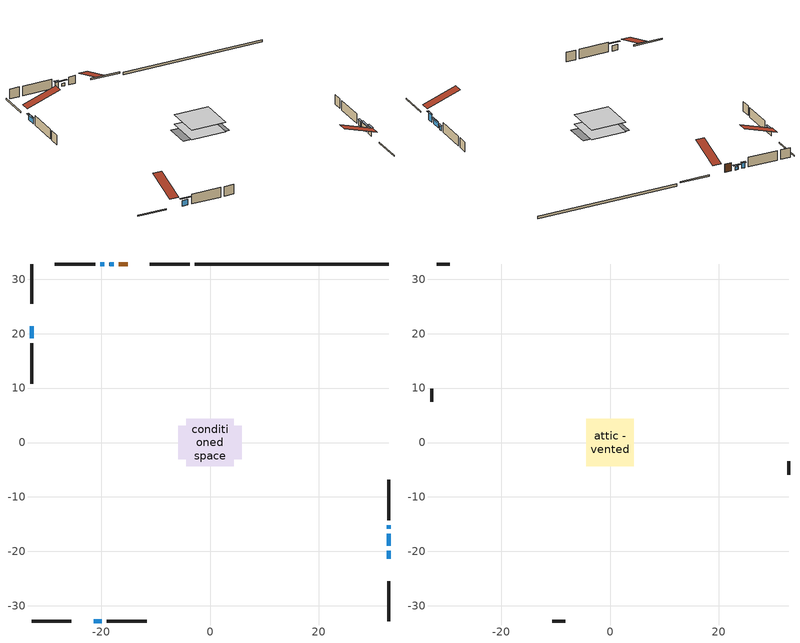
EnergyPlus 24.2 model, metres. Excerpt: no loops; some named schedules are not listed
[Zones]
conditioned space
 floor adiabatic (Floor2 construction): -4.22,-4.22 -4.22,4.22 4.22,4.22 4.22,-4.22 z0.61
 floor adiabatic (AdiabaticFloorConstruction): -4.38,-4.38 -4.38,4.38 4.38,4.38 4.38,-4.38 z0.61
 floor foundation (Slab1 construction): -5.87,-3.04 -5.87,3.04 5.87,3.04 5.87,-3.04 z0
 wall outside (RimJoist1 construction): -3.75,32.79 -11.05,32.79 / -32.79,-32.79 -25.49,-32.79 / -32.79,32.79 -32.79,25.49 / 32.79,-32.79 32.79,-25.49 z0.61:0.91
 wall outside (AdiabaticWallConstruction 1): -15.14,32.79 -16.8,32.79 z0.61:2.64
 wall outside (AdiabaticWallConstruction): -32.79,21.4 -32.79,19.19 / -21.4,-32.79 -19.93,-32.79 / -19.39,32.79 -20.13,32.79 z0.61:2.01; -17.72,32.79 -18.46,32.79 z0.61:1.35; 32.79,-21.4 32.79,-19.93 z0.61:2.62; 32.79,-19 32.79,-16.79 z0.61:2.03; 32.79,-15.86 32.79,-15.17 z0.61:1.81
 wall outside (Wall1 construction): -21.06,32.79 -28.48,32.79 / -19,-32.79 -11.57,-32.79 / -32.79,18.26 -32.79,10.84 / 32.79,-14.25 32.79,-6.82 z0.61:3.05
 wall foundation (FoundationWall1 construction): 32.79,32.79 -2.82,32.79 z0:0.61
 window (WindowConstruction): -32.79,21.4 -32.79,19.19 z0.61:2.01
 window (WindowConstruction 6): -17.72,32.79 -18.46,32.79 z0.61:1.35
 window (WindowConstruction 1): 32.79,-21.4 32.79,-19.93 z0.61:2.62
 window (WindowConstruction 2): 32.79,-19 32.79,-16.79 z0.61:2.03
 window (WindowConstruction 3): 32.79,-15.86 32.79,-15.18 z0.61:1.8
 window (WindowConstruction 4): -21.4,-32.79 -19.93,-32.79 z0.61:2.01
 window (WindowConstruction 5): -19.39,32.79 -20.13,32.79 z0.61:2.01
 door (Door): -15.14,32.79 -16.8,32.79 z0.61:2.64
 ceiling adiabatic (AdiabaticFloorConstruction): 4.38,-4.38 4.38,4.38 -4.38,4.38 -4.38,-4.38 z0.61
attic - vented
 floor to conditioned space (Floor1 construction Reversed): -4.35,-4.35 -4.35,4.35 4.35,4.35 4.35,-4.35 z3.05
 wall outside (Wall3 construction): -29.41,32.79 -31.86,32.79 / -10.65,-32.79 -8.19,-32.79 / -32.79,9.91 -32.79,7.45 / 32.79,-5.89 32.79,-3.44 z0.61:3.05
 roof outside (Roof1 construction): -14.21,32.79,3.05 -14.21,24.32,5.87 -11.97,24.32,5.87 -11.97,32.79,3.05; -22.33,-32.79,3.05 -22.33,-24.32,5.87 -24.56,-24.32,5.87 -24.56,-32.79,3.05; -32.79,22.33,3.05 -24.32,22.33,5.87 -24.32,24.56,5.87 -32.79,24.56,3.05; 32.79,-22.33,3.05 24.32,-22.33,5.87 24.32,-24.56,5.87 32.79,-24.56,3.05
shading: -32.79,19.01 -32.79,21.58 -33.21,21.58 -33.21,19.01 z2.19; -19.07,32.79 -17.11,32.79 -17.11,33.21 -19.07,33.21 z1.96; 32.79,-19.75 32.79,-21.58 33.21,-21.58 33.21,-19.75 z2.8; 32.79,-16.61 32.79,-19.18 33.21,-19.18 33.21,-16.61 z2.21; 32.79,-15 32.79,-16.04 33.21,-16.04 33.21,-15 z1.98; -19.32,-32.79 -22.01,-32.79 -22.01,-33.21 -19.32,-33.21 z2.62; -20.31,32.79 -19.21,32.79 -19.21,33.21 -20.31,33.21 z2.19
[Building]
Building 1: Terrain=Suburbs
[Site:Location]
Cold Lake AP_AB: Latitude {deg}=54.42; Longitude {deg}=-110.23; Time Zone {hr}=-7; Elevation {m}=541; Keep Site Location Information=Yes
[Site:GroundTemperature:Shallow]
-2.84258, -5.28083, -5.47609, -4.31902, 0.325987, 4.94935, 8.95756, 11.4967, 11.7124, 9.64724, 5.74124, 1.25971
[Site:WaterMainsTemperature]
Calculation Method=Schedule; Temperature Schedule=mains temperature schedule
[Material] Roughness=Rough; Thermal Absorptance=0.9
Name | Thickness {m} | Conductivity {W/m-K} | Density {kg/m3} | Specific Heat {J/kg-K} | Solar Absorptance | Visible Absorptance
asphalt or fiberglass shingles | 0.00635 | 0.162714 | 1121.4 | 1465.45 | 0.4 | 0.4
ceiling stud and cavity | 0.1397 | 0.0761394 | 65.682 | 1177.47 | 0.7 | 0.7
concrete 4.0 in. | 0.1016 | 1.803125 | 2242.8 | 837.4 | 0.7 | 0.7
concrete 8.0 in. | 0.2032 | 1.803125 | 2242.8 | 837.4 | 0.7 | 0.7
door material | 0.04445 | 0.053851 | 512.64 | 1214.23 | 0.7 | 0.7
exterior vertical ins | 0.00202101 | 0.029427 | 32.04 | 1214.23 | 0.7 | 0.7
floor covering | 0.0127 | 9.015625 | 54.468 | 1339.84 | 0.6 | 0.6
floor covering 1 | 0.0127 | 0.0433444 | 54.468 | 1339.84 | 0.6 | 0.6
floor rigid ins; wall rigid ins | 0.512978 | 0.029427 | 32.04 | 1214.23 | 0.7 | 0.7
floor stud and cavity | 0.0889 | 0.303776 | 50.32683 | 1063.81 | 0.7 | 0.7
floor stud and cavity 1 | 0.1397 | 1.75129 | 37.0049 | 1207.88 | 0.7 | 0.7
furniture material conditioned space 1 | 0.1524 | 0.115458 | 640.8 | 1214.23 | 0.6 | 0.6
gypsum board | 0.0127 | 0.160291 | 801 | 837.4 | 0.6 | 0.6
gypsum board 1 | 0.0127 | 0.160291 | 801 | 837.4 | 0.7 | 0.7
osb sheathing 0.5 in. | 0.0127 | 0.115458 | 512.64 | 1214.23 | 0.7 | 0.7
osb sheathing 0.75 in. | 0.01905 | 0.115458 | 512.64 | 1214.23 | 0.7 | 0.7
rim joist stud and cavity | 0.0508 | 0.194335 | 50.32683 | 1063.81 | 0.6 | 0.6
wall stud and cavity | 0.1397 | 0.133792 | 139.0536 | 1170.24 | 0.7 | 0.7
wall stud and cavity 1 | 0.0889 | 6.9971 | 50.32683 | 1063.81 | 0.6 | 0.6
wall stud and cavity 2 | 0.0889 | 0.380278 | 52.3479 | 1209.89 | 0.7 | 0.7
wall stud and cavity 3 | 0.0889 | 0.391764 | 83.0341 | 1211.67 | 0.7 | 0.7
wood siding | 0.0254 | 0.102417 | 544.68 | 1172.36 | 0.4 | 0.4
wood siding 1 | 0.00254 | 0.102417 | 544.68 | 1172.36 | 0.4 | 0.4
wood siding 2; wood siding 3; wood siding 4 | 0.0254 | 0.102417 | 544.68 | 1172.36 | 0.7 | 0.7
[WindowMaterial:SimpleGlazingSystem]
Name | U-Factor {W/m2-K} | Solar Heat Gain Coefficient
WindowMaterial | 2.77711 | 0.53
WindowMaterial 1 | 4.36241 | 0.67
WindowMaterial 2 | 2.78903 | 0.69
WindowMaterial 3 | 2.97584 | 0.54
WindowMaterial 4 | 2.75837 | 0.61
[Construction]
AdiabaticFloorConstruction: floor stud and cavity 1, floor rigid ins, osb sheathing 0.75 in., floor covering 1
AdiabaticWallConstruction: wood siding 3, wall rigid ins, wall stud and cavity 2, gypsum board
AdiabaticWallConstruction 1: wood siding 4, wall rigid ins, wall stud and cavity 2, gypsum board
Door: door material
Floor1 construction Reversed: gypsum board, ceiling stud and cavity
Floor2 construction: floor stud and cavity, floor covering
FoundationWall1 construction: concrete 8.0 in., gypsum board 1
furniture construction conditioned space 1: furniture material conditioned space 1
PartitionWallConstruction: gypsum board, wall stud and cavity 3, gypsum board
RimJoist1 construction: wood siding 2, rim joist stud and cavity
Roof1 construction: asphalt or fiberglass shingles
Slab1 construction: concrete 4.0 in.
Wall1 construction: wood siding, osb sheathing 0.5 in., wall stud and cavity, gypsum board
Wall3 construction: wood siding 1, wall stud and cavity 1
WindowConstruction; WindowConstruction 4; WindowConstruction 5: WindowMaterial
WindowConstruction 1: WindowMaterial 1
WindowConstruction 2: WindowMaterial 2
WindowConstruction 3: WindowMaterial 3
WindowConstruction 6: WindowMaterial 4
[Zone] Multiplier=1; Part of Total Floor Area=Yes
Name | Volume {m3}
attic - vented | 34.7474
conditioned space | 245.5
[Space]
Name | Zone | Volume {m3}
attic - vented 1 | attic - vented | 34.7474
conditioned space 1 | conditioned space | 245.5
[ZoneInfiltration:EffectiveLeakageArea]
infil attic - vented 1: Zone or Space=attic - vented 1; Schedule=Always On Discrete; Effective Air Leakage Area {cm2}=2796.92; Stack Coefficient=0.000366058; Wind Coefficient=1.29269e-05
[ZoneMixing]
whole house fan mix: Zone or Space=attic - vented; Schedule=Always On Continuous; Design Flow Rate Calculation Method=Flow/Zone; Design Flow Rate {m3/s}=0; Source Zone or Space=conditioned space
[SurfaceProperty:ExposedFoundationPerimeter]
Slab1: Exposed Perimeter Calculation Method=TotalExposedPerimeter; Total Exposed Perimeter {m}=35.61
[InternalMass] Zone or ZoneList=conditioned space; Space or SpaceList=conditioned space 1
Name | Construction | Surface Area {m2}
furniture mass conditioned space 1 | furniture construction conditioned space 1 | 87.7053
partition wall mass | PartitionWallConstruction | 148.032
[Lights]
interior lighting: Zone or ZoneList or Space or SpaceList=conditioned space 1; Schedule=interior lighting schedule; Design Level Calculation Method=LightingLevel; Lighting Level {W}=343.2; Return Air Fraction=0; Fraction Radiant=0.6; Fraction Visible=0.2; Fraction Replaceable=1
[People]
occupants: Zone or ZoneList or Space or SpaceList=conditioned space 1; Number of People Schedule=occupants schedule; Number of People Calculation Method=People; Number of People=3; Fraction Radiant=0.314171; Sensible Heat Fraction=0.56303; Activity Level Schedule=occupants activity schedule; Carbon Dioxide Generation Rate {m3/s-W}=0; Enable ASHRAE 55 Comfort Warnings=No; Mean Radiant Temperature Calculation Type=EnclosureAveraged
[ElectricEquipment] Zone or ZoneList or Space or SpaceList=conditioned space 1; Design Level Calculation Method=EquipmentLevel
Name | Schedule | Design Level {W} | Fraction Latent | Fraction Radiant | Fraction Lost
clothes dryer | clothes dryer schedule | 140.772 | 0.015 | 0.081 | 0.85
clothes washer | clothes washer schedule | 32.1985 | 0.03 | 0.162 | 0.7
cooking range | cooking range schedule | 215.147 | 0.08 | 0.432 | 0.2
dishwasher | dishwasher schedule | 66.8632 | 0.3 | 0.18 | 0.4
fridge | fridge schedule | 72.9452 | 0 | 0.6 | 0
mech vent bath fan 0 | mech vent bath fan 0 schedule | 50.2 | 0 | 0 | 1
mech vent house fan | mech vent house fan schedule | 0 | 0 | 0 | 1
mech vent house fan cfis | mech vent house fan cfis schedule | 0 | 0 | 0 | 0
misc plug loads | misc plug loads schedule | 494.7 | 0.045 | 0.513 | 0.1
whole house fan | Always On Discrete | 0 | 0 | 0 | 1
[OtherEquipment] Zone or ZoneList or Space or SpaceList=conditioned space 1; Design Level Calculation Method=EquipmentLevel
Name | Fuel Type | Schedule | Design Level {W} | Fraction Latent | Fraction Radiant | Fraction Lost
clothes dryer 1 | Electricity | clothes dryer schedule | 0 | 0.015 | 0.081 | 0.85
cooking range 1 | Electricity | cooking range schedule | 0 | 0.08 | 0.432 | 0.2
general water use latent | None | general water use schedule | 62.594 | 1 | 0 | 0
general water use sensible | None | general water use schedule | -61.6891 | 0 | 0.6 | 0
mech vent house fan latent load | None | Always On Discrete | 0 | 1 | 0 | 0
mech vent house fan sensible load | None | Always On Discrete | 0 | 0 | 0 | 0
water heater energy adjustment1 | Electricity | Always On Discrete | 0.01 | 0 | 0 | 1
[ZoneInfiltration:DesignFlowRate] Zone or ZoneList or Space or SpaceList=conditioned space 1; Schedule=Always On Discrete; Design Flow Rate Calculation Method=Flow/Zone; Design Flow Rate {m3/s}=0
infil flow; natural vent flow; whole house fan flow
[Foundation:Kiva]
Foundation Kiva 1: Initial Indoor Air Temperature {C}=18; Wall Height Above Grade {m}=0.609996; Wall Depth Below Slab {m}=0.2032; Custom Block Material Name 1=exterior vertical ins; Custom Block Depth 1 {m}=0.609996; Custom Block X Position 1 {m}=0.2159; Custom Block Z Position 1 {m}=0
[Foundation:Kiva:Settings]
Soil Conductivity {W/m-K}=0.849921; Soil Density {kg/m3}=1842.3; Soil Specific Heat {J/kg-K}=418.7; Ground Solar Absorptivity=0.9; Ground Thermal Absorptivity=0.9; Ground Surface Roughness {m}=0.03; Far-Field Width {m}=40; Deep-Ground Boundary Condition=ZeroFlux; Deep-Ground Depth {m}=40; Minimum Cell Dimension {m}=0.2; Maximum Cell Growth Coefficient=3; Simulation Timestep=Timestep
[Exterior:Lights]
exterior lighting: Schedule=exterior lighting schedule; Design Level {W}=75.6
[Schedule:Constant]
Name | Hourly Value
Always On Continuous; mech vent house fan schedule; mech vent house fan cfis schedule; Always On Discrete | 1
occupants activity schedule | 117.228
fridge schedule | 0
[Schedule:Day:Interval]
interior lighting schedule day: No, 01:00, 0.108182, 04:00, 0.0901515, 05:00, 0.0991667, 06:00, 0.162273, 07:00, 0.270455, 08:00, 0.342576, 10:00, 0.369621, 11:00, 0.351591, 12:00, 0.333561, 13:00, 0.324545, 14:00, 0.31553, 15:00, 0.333561, 16:00, 0.369621, 17:00, 0.450758, 18:00, 0.585985, 19:00, 0.775303, 20:00, 0.955606, 21:00, 0.991667, 22:00, 0.712197, 23:00, 0.360606, 24:00, 0.162273
interior lighting schedule day 1: No, 01:00, 0.100909, 04:00, 0.0840909, 05:00, 0.0925, 06:00, 0.151364, 07:00, 0.252273, 08:00, 0.319545, 10:00, 0.344773, 11:00, 0.327955, 12:00, 0.311136, 13:00, 0.302727, 14:00, 0.294318, 15:00, 0.311136, 16:00, 0.344773, 17:00, 0.420455, 18:00, 0.546591, 19:00, 0.723182, 20:00, 0.891364, 21:00, 0.925, 22:00, 0.664318, 23:00, 0.336364, 24:00, 0.151364
interior lighting schedule default day: No, 24:00, 0
[Schedule:Week:Daily]
interior lighting schedule Week Rule - Jan1-Jan27: interior lighting schedule day, interior lighting schedule day, interior lighting schedule day, interior lighting schedule day, interior lighting schedule day, interior lighting schedule day, interior lighting schedule day, interior lighting schedule default day, interior lighting schedule default day, interior lighting schedule default day, interior lighting schedule default day, interior lighting schedule default day
interior lighting schedule Week Rule - Jan28-Feb3: interior lighting schedule day, interior lighting schedule day, interior lighting schedule day, interior lighting schedule day, interior lighting schedule day 1, interior lighting schedule day 1, interior lighting schedule day 1, interior lighting schedule default day, interior lighting schedule default day, interior lighting schedule default day, interior lighting schedule default day, interior lighting schedule default day
interior lighting schedule Week Rule - Feb4-Feb24: interior lighting schedule day 1, interior lighting schedule day 1, interior lighting schedule day 1, interior lighting schedule day 1, interior lighting schedule day 1, interior lighting schedule day 1, interior lighting schedule day 1, interior lighting schedule default day, interior lighting schedule default day, interior lighting schedule default day, interior lighting schedule default day, interior lighting schedule default day
interior lighting schedule Week Rule - Feb25-Mar3: interior lighting schedule day 1, interior lighting schedule day 1, interior lighting schedule day 1, interior lighting schedule day 1, interior lighting schedule day 2, interior lighting schedule day 2, interior lighting schedule day 2, interior lighting schedule default day, interior lighting schedule default day, interior lighting schedule default day, interior lighting schedule default day, interior lighting schedule default day
interior lighting schedule Week Rule - Mar4-Mar31: interior lighting schedule day 2, interior lighting schedule day 2, interior lighting schedule day 2, interior lighting schedule day 2, interior lighting schedule day 2, interior lighting schedule day 2, interior lighting schedule day 2, interior lighting schedule default day, interior lighting schedule default day, interior lighting schedule default day, interior lighting schedule default day, interior lighting schedule default day
interior lighting schedule Week Rule - Apr1-Apr28: interior lighting schedule day 3, interior lighting schedule day 3, interior lighting schedule day 3, interior lighting schedule day 3, interior lighting schedule day 3, interior lighting schedule day 3, interior lighting schedule day 3, interior lighting schedule default day, interior lighting schedule default day, interior lighting schedule default day, interior lighting schedule default day, interior lighting schedule default day
interior lighting schedule Week Rule - Apr29-May5: interior lighting schedule day 3, interior lighting schedule day 3, interior lighting schedule day 4, interior lighting schedule day 4, interior lighting schedule day 4, interior lighting schedule day 4, interior lighting schedule day 4, interior lighting schedule default day, interior lighting schedule default day, interior lighting schedule default day, interior lighting schedule default day, interior lighting schedule default day
interior lighting schedule Week Rule - May6-May26: interior lighting schedule day 4, interior lighting schedule day 4, interior lighting schedule day 4, interior lighting schedule day 4, interior lighting schedule day 4, interior lighting schedule day 4, interior lighting schedule day 4, interior lighting schedule default day, interior lighting schedule default day, interior lighting schedule default day, interior lighting schedule default day, interior lighting schedule default day
interior lighting schedule Week Rule - May27-Jun2: interior lighting schedule day 4, interior lighting schedule day 4, interior lighting schedule day 4, interior lighting schedule day 4, interior lighting schedule day 4, interior lighting schedule day 5, interior lighting schedule day 5, interior lighting schedule default day, interior lighting schedule default day, interior lighting schedule default day, interior lighting schedule default day, interior lighting schedule default day
interior lighting schedule Week Rule - Jun3-Jun30: interior lighting schedule day 5, interior lighting schedule day 5, interior lighting schedule day 5, interior lighting schedule day 5, interior lighting schedule day 5, interior lighting schedule day 5, interior lighting schedule day 5, interior lighting schedule default day, interior lighting schedule default day, interior lighting schedule default day, interior lighting schedule default day, interior lighting schedule default day
interior lighting schedule Week Rule - Jul1-Jul28: interior lighting schedule day 6, interior lighting schedule day 6, interior lighting schedule day 6, interior lighting schedule day 6, interior lighting schedule day 6, interior lighting schedule day 6, interior lighting schedule day 6, interior lighting schedule default day, interior lighting schedule default day, interior lighting schedule default day, interior lighting schedule default day, interior lighting schedule default day
interior lighting schedule Week Rule - Jul29-Aug4: interior lighting schedule day 6, interior lighting schedule day 6, interior lighting schedule day 6, interior lighting schedule day 7, interior lighting schedule day 7, interior lighting schedule day 7, interior lighting schedule day 7, interior lighting schedule default day, interior lighting schedule default day, interior lighting schedule default day, interior lighting schedule default day, interior lighting schedule default day
interior lighting schedule Week Rule - Aug5-Aug25: interior lighting schedule day 7, interior lighting schedule day 7, interior lighting schedule day 7, interior lighting schedule day 7, interior lighting schedule day 7, interior lighting schedule day 7, interior lighting schedule day 7, interior lighting schedule default day, interior lighting schedule default day, interior lighting schedule default day, interior lighting schedule default day, interior lighting schedule default day
interior lighting schedule Week Rule - Aug26-Sep1: interior lighting schedule day 7, interior lighting schedule day 7, interior lighting schedule day 7, interior lighting schedule day 7, interior lighting schedule day 7, interior lighting schedule day 7, interior lighting schedule day 8, interior lighting schedule default day, interior lighting schedule default day, interior lighting schedule default day, interior lighting schedule default day, interior lighting schedule default day
interior lighting schedule Week Rule - Sep2-Sep29: interior lighting schedule day 8, interior lighting schedule day 8, interior lighting schedule day 8, interior lighting schedule day 8, interior lighting schedule day 8, interior lighting schedule day 8, interior lighting schedule day 8, interior lighting schedule default day, interior lighting schedule default day, interior lighting schedule default day, interior lighting schedule default day, interior lighting schedule default day
interior lighting schedule Week Rule - Sep30-Oct6: interior lighting schedule day 8, interior lighting schedule day 9, interior lighting schedule day 9, interior lighting schedule day 9, interior lighting schedule day 9, interior lighting schedule day 9, interior lighting schedule day 9, interior lighting schedule default day, interior lighting schedule default day, interior lighting schedule default day, interior lighting schedule default day, interior lighting schedule default day
interior lighting schedule Week Rule - Oct7-Oct27: interior lighting schedule day 9, interior lighting schedule day 9, interior lighting schedule day 9, interior lighting schedule day 9, interior lighting schedule day 9, interior lighting schedule day 9, interior lighting schedule day 9, interior lighting schedule default day, interior lighting schedule default day, interior lighting schedule default day, interior lighting schedule default day, interior lighting schedule default day
interior lighting schedule Week Rule - Oct28-Nov3: interior lighting schedule day 9, interior lighting schedule day 9, interior lighting schedule day 9, interior lighting schedule day 9, interior lighting schedule day 10, interior lighting schedule day 10, interior lighting schedule day 10, interior lighting schedule default day, interior lighting schedule default day, interior lighting schedule default day, interior lighting schedule default day, interior lighting schedule default day
interior lighting schedule Week Rule - Nov4-Nov24: interior lighting schedule day 10, interior lighting schedule day 10, interior lighting schedule day 10, interior lighting schedule day 10, interior lighting schedule day 10, interior lighting schedule day 10, interior lighting schedule day 10, interior lighting schedule default day, interior lighting schedule default day, interior lighting schedule default day, interior lighting schedule default day, interior lighting schedule default day
interior lighting schedule Week Rule - Nov25-Dec1: interior lighting schedule day 10, interior lighting schedule day 10, interior lighting schedule day 10, interior lighting schedule day 10, interior lighting schedule day 10, interior lighting schedule day 10, interior lighting schedule day 11, interior lighting schedule default day, interior lighting schedule default day, interior lighting schedule default day, interior lighting schedule default day, interior lighting schedule default day
interior lighting schedule Week Rule - Dec2-Dec31: interior lighting schedule day 11, interior lighting schedule day 11, interior lighting schedule day 11, interior lighting schedule day 11, interior lighting schedule day 11, interior lighting schedule day 11, interior lighting schedule day 11, interior lighting schedule default day, interior lighting schedule default day, interior lighting schedule default day, interior lighting schedule default day, interior lighting schedule default day
occupants schedule Week Rule - Jan1-Dec31: occupants schedule day, occupants schedule day, occupants schedule day, occupants schedule day, occupants schedule day, occupants schedule day, occupants schedule day, occupants schedule default day, occupants schedule default day, occupants schedule default day, occupants schedule default day, occupants schedule default day
clothes dryer schedule Week Rule - Jan1-Dec31: clothes dryer schedule day, clothes dryer schedule day, clothes dryer schedule day, clothes dryer schedule day, clothes dryer schedule day, clothes dryer schedule day, clothes dryer schedule day, clothes dryer schedule default day, clothes dryer schedule default day, clothes dryer schedule default day, clothes dryer schedule default day, clothes dryer schedule default day
clothes washer schedule Week Rule - Jan1-Dec31: clothes washer schedule day, clothes washer schedule day, clothes washer schedule day, clothes washer schedule day, clothes washer schedule day, clothes washer schedule day, clothes washer schedule day, clothes washer schedule default day, clothes washer schedule default day, clothes washer schedule default day, clothes washer schedule default day, clothes washer schedule default day
cooking range schedule Week Rule - Jan1-Dec31: cooking range schedule day, cooking range schedule day, cooking range schedule day, cooking range schedule day, cooking range schedule day, cooking range schedule day, cooking range schedule day, cooking range schedule default day, cooking range schedule default day, cooking range schedule default day, cooking range schedule default day, cooking range schedule default day
dishwasher schedule Week Rule - Jan1-Dec31: dishwasher schedule day, dishwasher schedule day, dishwasher schedule day, dishwasher schedule day, dishwasher schedule day, dishwasher schedule day, dishwasher schedule day, dishwasher schedule default day, dishwasher schedule default day, dishwasher schedule default day, dishwasher schedule default day, dishwasher schedule default day
mech vent bath fan 0 schedule Week Rule - Jan1-Dec31: mech vent bath fan 0 schedule day, mech vent bath fan 0 schedule day, mech vent bath fan 0 schedule day, mech vent bath fan 0 schedule day, mech vent bath fan 0 schedule day, mech vent bath fan 0 schedule day, mech vent bath fan 0 schedule day, mech vent bath fan 0 schedule default day, mech vent bath fan 0 schedule default day, mech vent bath fan 0 schedule default day, mech vent bath fan 0 schedule default day, mech vent bath fan 0 schedule default day
misc plug loads schedule Week Rule - Jan1-Dec31: misc plug loads schedule day, misc plug loads schedule day, misc plug loads schedule day, misc plug loads schedule day, misc plug loads schedule day, misc plug loads schedule day, misc plug loads schedule day, misc plug loads schedule default day, misc plug loads schedule default day, misc plug loads schedule default day, misc plug loads schedule default day, misc plug loads schedule default day
general water use schedule Week Rule - Jan1-Dec31: general water use schedule day, general water use schedule day, general water use schedule day, general water use schedule day, general water use schedule day, general water use schedule day, general water use schedule day, general water use schedule default day, general water use schedule default day, general water use schedule default day, general water use schedule default day, general water use schedule default day
exterior lighting schedule Week Rule - Jan1-Jan27: exterior lighting schedule day, exterior lighting schedule day, exterior lighting schedule day, exterior lighting schedule day, exterior lighting schedule day, exterior lighting schedule day, exterior lighting schedule day, exterior lighting schedule default day, exterior lighting schedule default day, exterior lighting schedule default day, exterior lighting schedule default day, exterior lighting schedule default day
exterior lighting schedule Week Rule - Jan28-Feb3: exterior lighting schedule day, exterior lighting schedule day, exterior lighting schedule day, exterior lighting schedule day, exterior lighting schedule day 1, exterior lighting schedule day 1, exterior lighting schedule day 1, exterior lighting schedule default day, exterior lighting schedule default day, exterior lighting schedule default day, exterior lighting schedule default day, exterior lighting schedule default day
exterior lighting schedule Week Rule - Feb4-Feb24: exterior lighting schedule day 1, exterior lighting schedule day 1, exterior lighting schedule day 1, exterior lighting schedule day 1, exterior lighting schedule day 1, exterior lighting schedule day 1, exterior lighting schedule day 1, exterior lighting schedule default day, exterior lighting schedule default day, exterior lighting schedule default day, exterior lighting schedule default day, exterior lighting schedule default day
exterior lighting schedule Week Rule - Feb25-Mar3: exterior lighting schedule day 1, exterior lighting schedule day 1, exterior lighting schedule day 1, exterior lighting schedule day 1, exterior lighting schedule day 2, exterior lighting schedule day 2, exterior lighting schedule day 2, exterior lighting schedule default day, exterior lighting schedule default day, exterior lighting schedule default day, exterior lighting schedule default day, exterior lighting schedule default day
exterior lighting schedule Week Rule - Mar4-Mar31: exterior lighting schedule day 2, exterior lighting schedule day 2, exterior lighting schedule day 2, exterior lighting schedule day 2, exterior lighting schedule day 2, exterior lighting schedule day 2, exterior lighting schedule day 2, exterior lighting schedule default day, exterior lighting schedule default day, exterior lighting schedule default day, exterior lighting schedule default day, exterior lighting schedule default day
exterior lighting schedule Week Rule - Apr1-Apr28: exterior lighting schedule day 3, exterior lighting schedule day 3, exterior lighting schedule day 3, exterior lighting schedule day 3, exterior lighting schedule day 3, exterior lighting schedule day 3, exterior lighting schedule day 3, exterior lighting schedule default day, exterior lighting schedule default day, exterior lighting schedule default day, exterior lighting schedule default day, exterior lighting schedule default day
exterior lighting schedule Week Rule - Apr29-May5: exterior lighting schedule day 3, exterior lighting schedule day 3, exterior lighting schedule day 4, exterior lighting schedule day 4, exterior lighting schedule day 4, exterior lighting schedule day 4, exterior lighting schedule day 4, exterior lighting schedule default day, exterior lighting schedule default day, exterior lighting schedule default day, exterior lighting schedule default day, exterior lighting schedule default day
exterior lighting schedule Week Rule - May6-May26: exterior lighting schedule day 4, exterior lighting schedule day 4, exterior lighting schedule day 4, exterior lighting schedule day 4, exterior lighting schedule day 4, exterior lighting schedule day 4, exterior lighting schedule day 4, exterior lighting schedule default day, exterior lighting schedule default day, exterior lighting schedule default day, exterior lighting schedule default day, exterior lighting schedule default day
exterior lighting schedule Week Rule - May27-Jun2: exterior lighting schedule day 4, exterior lighting schedule day 4, exterior lighting schedule day 4, exterior lighting schedule day 4, exterior lighting schedule day 4, exterior lighting schedule day 5, exterior lighting schedule day 5, exterior lighting schedule default day, exterior lighting schedule default day, exterior lighting schedule default day, exterior lighting schedule default day, exterior lighting schedule default day
exterior lighting schedule Week Rule - Jun3-Jun30: exterior lighting schedule day 5, exterior lighting schedule day 5, exterior lighting schedule day 5, exterior lighting schedule day 5, exterior lighting schedule day 5, exterior lighting schedule day 5, exterior lighting schedule day 5, exterior lighting schedule default day, exterior lighting schedule default day, exterior lighting schedule default day, exterior lighting schedule default day, exterior lighting schedule default day
exterior lighting schedule Week Rule - Jul1-Jul28: exterior lighting schedule day 6, exterior lighting schedule day 6, exterior lighting schedule day 6, exterior lighting schedule day 6, exterior lighting schedule day 6, exterior lighting schedule day 6, exterior lighting schedule day 6, exterior lighting schedule default day, exterior lighting schedule default day, exterior lighting schedule default day, exterior lighting schedule default day, exterior lighting schedule default day
exterior lighting schedule Week Rule - Jul29-Aug4: exterior lighting schedule day 6, exterior lighting schedule day 6, exterior lighting schedule day 6, exterior lighting schedule day 7, exterior lighting schedule day 7, exterior lighting schedule day 7, exterior lighting schedule day 7, exterior lighting schedule default day, exterior lighting schedule default day, exterior lighting schedule default day, exterior lighting schedule default day, exterior lighting schedule default day
exterior lighting schedule Week Rule - Aug5-Aug25: exterior lighting schedule day 7, exterior lighting schedule day 7, exterior lighting schedule day 7, exterior lighting schedule day 7, exterior lighting schedule day 7, exterior lighting schedule day 7, exterior lighting schedule day 7, exterior lighting schedule default day, exterior lighting schedule default day, exterior lighting schedule default day, exterior lighting schedule default day, exterior lighting schedule default day
exterior lighting schedule Week Rule - Aug26-Sep1: exterior lighting schedule day 7, exterior lighting schedule day 7, exterior lighting schedule day 7, exterior lighting schedule day 7, exterior lighting schedule day 7, exterior lighting schedule day 7, exterior lighting schedule day 8, exterior lighting schedule default day, exterior lighting schedule default day, exterior lighting schedule default day, exterior lighting schedule default day, exterior lighting schedule default day
exterior lighting schedule Week Rule - Sep2-Sep29: exterior lighting schedule day 8, exterior lighting schedule day 8, exterior lighting schedule day 8, exterior lighting schedule day 8, exterior lighting schedule day 8, exterior lighting schedule day 8, exterior lighting schedule day 8, exterior lighting schedule default day, exterior lighting schedule default day, exterior lighting schedule default day, exterior lighting schedule default day, exterior lighting schedule default day
exterior lighting schedule Week Rule - Sep30-Oct6: exterior lighting schedule day 8, exterior lighting schedule day 9, exterior lighting schedule day 9, exterior lighting schedule day 9, exterior lighting schedule day 9, exterior lighting schedule day 9, exterior lighting schedule day 9, exterior lighting schedule default day, exterior lighting schedule default day, exterior lighting schedule default day, exterior lighting schedule default day, exterior lighting schedule default day
exterior lighting schedule Week Rule - Oct7-Oct27: exterior lighting schedule day 9, exterior lighting schedule day 9, exterior lighting schedule day 9, exterior lighting schedule day 9, exterior lighting schedule day 9, exterior lighting schedule day 9, exterior lighting schedule day 9, exterior lighting schedule default day, exterior lighting schedule default day, exterior lighting schedule default day, exterior lighting schedule default day, exterior lighting schedule default day
exterior lighting schedule Week Rule - Oct28-Nov3: exterior lighting schedule day 9, exterior lighting schedule day 9, exterior lighting schedule day 9, exterior lighting schedule day 9, exterior lighting schedule day 10, exterior lighting schedule day 10, exterior lighting schedule day 10, exterior lighting schedule default day, exterior lighting schedule default day, exterior lighting schedule default day, exterior lighting schedule default day, exterior lighting schedule default day
exterior lighting schedule Week Rule - Nov4-Nov24: exterior lighting schedule day 10, exterior lighting schedule day 10, exterior lighting schedule day 10, exterior lighting schedule day 10, exterior lighting schedule day 10, exterior lighting schedule day 10, exterior lighting schedule day 10, exterior lighting schedule default day, exterior lighting schedule default day, exterior lighting schedule default day, exterior lighting schedule default day, exterior lighting schedule default day
exterior lighting schedule Week Rule - Nov25-Dec1: exterior lighting schedule day 10, exterior lighting schedule day 10, exterior lighting schedule day 10, exterior lighting schedule day 10, exterior lighting schedule day 10, exterior lighting schedule day 10, exterior lighting schedule day 11, exterior lighting schedule default day, exterior lighting schedule default day, exterior lighting schedule default day, exterior lighting schedule default day, exterior lighting schedule default day
exterior lighting schedule Week Rule - Dec2-Dec31: exterior lighting schedule day 11, exterior lighting schedule day 11, exterior lighting schedule day 11, exterior lighting schedule day 11, exterior lighting schedule day 11, exterior lighting schedule day 11, exterior lighting schedule day 11, exterior lighting schedule default day, exterior lighting schedule default day, exterior lighting schedule default day, exterior lighting schedule default day, exterior lighting schedule default day
[Schedule:Year]
interior lighting schedule: interior lighting schedule Week Rule - Jan1-Jan27, 1, 1, 1, 27, interior lighting schedule Week Rule - Jan28-Feb3, 1, 28, 2, 3, interior lighting schedule Week Rule - Feb4-Feb24, 2, 4, 2, 24, interior lighting schedule Week Rule - Feb25-Mar3, 2, 25, 3, 3, interior lighting schedule Week Rule - Mar4-Mar31, 3, 4, 3, 31, interior lighting schedule Week Rule - Apr1-Apr28, 4, 1, 4, 28, interior lighting schedule Week Rule - Apr29-May5, 4, 29, 5, 5, interior lighting schedule Week Rule - May6-May26, 5, 6, 5, 26, interior lighting schedule Week Rule - May27-Jun2, 5, 27, 6, 2, interior lighting schedule Week Rule - Jun3-Jun30, 6, 3, 6, 30, interior lighting schedule Week Rule - Jul1-Jul28, 7, 1, 7, 28, interior lighting schedule Week Rule - Jul29-Aug4, 7, 29, 8, 4, interior lighting schedule Week Rule - Aug5-Aug25, 8, 5, 8, 25, interior lighting schedule Week Rule - Aug26-Sep1, 8, 26, 9, 1, interior lighting schedule Week Rule - Sep2-Sep29, 9, 2, 9, 29, interior lighting schedule Week Rule - Sep30-Oct6, 9, 30, 10, 6, interior lighting schedule Week Rule - Oct7-Oct27, 10, 7, 10, 27, interior lighting schedule Week Rule - Oct28-Nov3, 10, 28, 11, 3, interior lighting schedule Week Rule - Nov4-Nov24, 11, 4, 11, 24, interior lighting schedule Week Rule - Nov25-Dec1, 11, 25, 12, 1, interior lighting schedule Week Rule - Dec2-Dec31, 12, 2, 12, 31
occupants schedule: occupants schedule Week Rule - Jan1-Dec31, 1, 1, 12, 31
clothes dryer schedule: clothes dryer schedule Week Rule - Jan1-Dec31, 1, 1, 12, 31
clothes washer schedule: clothes washer schedule Week Rule - Jan1-Dec31, 1, 1, 12, 31
cooking range schedule: cooking range schedule Week Rule - Jan1-Dec31, 1, 1, 12, 31
dishwasher schedule: dishwasher schedule Week Rule - Jan1-Dec31, 1, 1, 12, 31
mech vent bath fan 0 schedule: mech vent bath fan 0 schedule Week Rule - Jan1-Dec31, 1, 1, 12, 31
misc plug loads schedule: misc plug loads schedule Week Rule - Jan1-Dec31, 1, 1, 12, 31
general water use schedule: general water use schedule Week Rule - Jan1-Dec31, 1, 1, 12, 31
exterior lighting schedule: exterior lighting schedule Week Rule - Jan1-Jan27, 1, 1, 1, 27, exterior lighting schedule Week Rule - Jan28-Feb3, 1, 28, 2, 3, exterior lighting schedule Week Rule - Feb4-Feb24, 2, 4, 2, 24, exterior lighting schedule Week Rule - Feb25-Mar3, 2, 25, 3, 3, exterior lighting schedule Week Rule - Mar4-Mar31, 3, 4, 3, 31, exterior lighting schedule Week Rule - Apr1-Apr28, 4, 1, 4, 28, exterior lighting schedule Week Rule - Apr29-May5, 4, 29, 5, 5, exterior lighting schedule Week Rule - May6-May26, 5, 6, 5, 26, exterior lighting schedule Week Rule - May27-Jun2, 5, 27, 6, 2, exterior lighting schedule Week Rule - Jun3-Jun30, 6, 3, 6, 30, exterior lighting schedule Week Rule - Jul1-Jul28, 7, 1, 7, 28, exterior lighting schedule Week Rule - Jul29-Aug4, 7, 29, 8, 4, exterior lighting schedule Week Rule - Aug5-Aug25, 8, 5, 8, 25, exterior lighting schedule Week Rule - Aug26-Sep1, 8, 26, 9, 1, exterior lighting schedule Week Rule - Sep2-Sep29, 9, 2, 9, 29, exterior lighting schedule Week Rule - Sep30-Oct6, 9, 30, 10, 6, exterior lighting schedule Week Rule - Oct7-Oct27, 10, 7, 10, 27, exterior lighting schedule Week Rule - Oct28-Nov3, 10, 28, 11, 3, exterior lighting schedule Week Rule - Nov4-Nov24, 11, 4, 11, 24, exterior lighting schedule Week Rule - Nov25-Dec1, 11, 25, 12, 1, exterior lighting schedule Week Rule - Dec2-Dec31, 12, 2, 12, 31
[Schedule:Compact]
mains temperature schedule: Through: 01/01, For: AllDays, Until: 24:00, 3.23667, Through: 01/02, For: AllDays, Until: 24:00, 3.16222, Through: 01/03, For: AllDays, Until: 24:00, 3.08889, Through: 01/04, For: AllDays, Until: 24:00, 3.01667, Through: 01/05, For: AllDays, Until: 24:00, 2.945, Through: 01/06, For: AllDays, Until: 24:00, 2.87444, Through: 01/07, For: AllDays, Until: 24:00, 2.805, Through: 01/08, For: AllDays, Until: 24:00, 2.73667, Through: 01/09, For: AllDays, Until: 24:00, 2.66944, Through: 01/10, For: AllDays, Until: 24:00, 2.60278, Through: 01/11, For: AllDays, Until: 24:00, 2.53778, Through: 01/12, For: AllDays, Until: 24:00, 2.47389, Through: 01/13, For: AllDays, Until: 24:00, 2.41056, Through: 01/14, For: AllDays, Until: 24:00, 2.34889, Through: 01/15, For: AllDays, Until: 24:00, 2.28833, Through: 01/16, For: AllDays, Until: 24:00, 2.22889, Through: 01/17, For: AllDays, Until: 24:00, 2.17056, Through: 01/18, For: AllDays, Until: 24:00, 2.11333, Through: 01/19, For: AllDays, Until: 24:00, 2.05722, Through: 01/20, For: AllDays, Until: 24:00, 2.00278, Through: 01/21, For: AllDays, Until: 24:00, 1.94944, Through: 01/22, For: AllDays, Until: 24:00, 1.89778, Through: 01/23, For: AllDays, Until: 24:00, 1.84667, Through: 01/24, For: AllDays, Until: 24:00, 1.79722, Through: 01/25, For: AllDays, Until: 24:00, 1.74944, Through: 01/26, For: AllDays, Until: 24:00, 1.70278, Through: 01/27, For: AllDays, Until: 24:00, 1.65722, Through: 01/28, For: AllDays, Until: 24:00, 1.61333, Through: 01/29, For: AllDays, Until: 24:00, 1.57056, Through: 01/30, For: AllDays, Until: 24:00, 1.52944, Through: 01/31, For: AllDays, Until: 24:00, 1.48944, Through: 02/01, For: AllDays, Until: 24:00, 1.45111, Through: 02/02, For: AllDays, Until: 24:00, 1.41444, Through: 02/03, For: AllDays, Until: 24:00, 1.37889, Through: 02/04, For: AllDays, Until: 24:00, 1.345, Through: 02/05, For: AllDays, Until: 24:00, 1.31222, Through: 02/06, For: AllDays, Until: 24:00, 1.28111, Through: 02/07, For: AllDays, Until: 24:00, 1.25167, Through: 02/08, For: AllDays, Until: 24:00, 1.22333, Through: 02/09, For: AllDays, Until: 24:00, 1.19667, Through: 02/10, For: AllDays, Until: 24:00, 1.17167, Through: 02/11, For: AllDays, Until: 24:00, 1.14833, Through: 02/12, For: AllDays, Until: 24:00, 1.12611, Through: 02/13, For: AllDays, Until: 24:00, 1.10556, Through: 02/14, For: AllDays, Until: 24:00, 1.08667, Through: 02/15, For: AllDays, Until: 24:00, 1.06889, Through: 02/16, For: AllDays, Until: 24:00, 1.05278, Through: 02/17, For: AllDays, Until: 24:00, 1.03889, Through: 02/18, For: AllDays, Until: 24:00, 1.02556, Through: 02/19, For: AllDays, Until: 24:00, 1.01444, Through: 02/20, For: AllDays, Until: 24:00, 1.005, Through: 02/21, For: AllDays, Until: 24:00, 0.996667, Through: 02/22, For: AllDays, Until: 24:00, 0.99, Through: 02/23, For: AllDays, Until: 24:00, 0.985, Through: 02/24, For: AllDays, Until: 24:00, 0.981667, Through: 02/25, For: AllDays, Until: 24:00, 0.98, Through: 02/26, For: AllDays, Until: 24:00, 0.979444, Through: 02/27, For: AllDays, Until: 24:00, 0.981111, Through: 02/28, For: AllDays, Until: 24:00, 0.983889, Through: 03/01, For: AllDays, Until: 24:00, 0.988333, Through: 03/02, For: AllDays, Until: 24:00, 0.994444, Through: 03/03, For: AllDays, Until: 24:00, 1.00167, Through: 03/04, For: AllDays, Until: 24:00, 1.01111, Through: 03/05, For: AllDays, Until: 24:00, 1.02167, Through: 03/06, For: AllDays, Until: 24:00, 1.03389, Through: 03/07, For: AllDays, Until: 24:00, 1.04778, Through: 03/08, For: AllDays, Until: 24:00, 1.06333, Through: 03/09, For: AllDays, Until: 24:00, 1.08, Through: 03/10, For: AllDays, Until: 24:00, 1.09833, Through: 03/11, For: AllDays, Until: 24:00, 1.11833, Through: 03/12, For: AllDays, Until: 24:00, 1.14, Through: 03/13, For: AllDays, Until: 24:00, 1.16333, Through: 03/14, For: AllDays, Until: 24:00, 1.18778, Through: 03/15, For: AllDays, Until: 24:00, 1.21389, Through: 03/16, For: AllDays, Until: 24:00, 1.24167, Through: 03/17, For: AllDays, Until: 24:00, 1.27056, Through: 03/18, For: AllDays, Until: 24:00, 1.30111, Through: 03/19, For: AllDays, Until: 24:00, 1.33333, Through: 03/20, For: AllDays, Until: 24:00, 1.36667, Through: 03/21, For: AllDays, Until: 24:00, 1.40167, Through: 03/22, For: AllDays, Until: 24:00, 1.43833, Through: 03/23, For: AllDays, Until: 24:00, 1.47611, Through: 03/24, For: AllDays, Until: 24:00, 1.51556, Through: 03/25, For: AllDays, Until: 24:00, 1.55611, Through: 03/26, For: AllDays, Until: 24:00, 1.59833, Through: 03/27, For: AllDays, Until: 24:00, 1.64167, Through: 03/28, For: AllDays, Until: 24:00, 1.68667, Through: 03/29, For: AllDays, Until: 24:00, 1.73278, Through: 03/30, For: AllDays, Until: 24:00, 1.78056, Through: 03/31, For: AllDays, Until: 24:00, 1.82944, Through: 04/01, For: AllDays, Until: 24:00, 1.87944, Through: 04/02, For: AllDays, Until: 24:00, 1.93111, Through: 04/03, For: AllDays, Until: 24:00, 1.98389, Through: 04/04, For: AllDays, Until: 24:00, 2.03833, Through: 04/05, For: AllDays, Until: 24:00, 2.09333, Through: 04/06, For: AllDays, Until: 24:00, 2.15, Through: 04/07, For: AllDays, Until: 24:00, 2.20778, Through: 04/08, For: AllDays, Until: 24:00, 2.26722, Through: 04/09, For: AllDays, Until: 24:00, 2.32722, Through: 04/10, For: AllDays, Until: 24:00, 2.38889, Through: 04/11, For: AllDays, Until: 24:00, 2.45167, Through: 04/12, For: AllDays, Until: 24:00, 2.515, Through: 04/13, For: AllDays, Until: 24:00, 2.58, Through: 04/14, For: AllDays, Until: 24:00, 2.64611, Through: 04/15, For: AllDays, Until: 24:00, 2.71278, Through: 04/16, For: AllDays, Until: 24:00, 2.78111, Through: 04/17, For: AllDays, Until: 24:00, 2.85, Through: 04/18, For: AllDays, Until: 24:00, 2.92056, Through: 04/19, For: AllDays, Until: 24:00, 2.99167, Through: 04/20, For: AllDays, Until: 24:00, 3.06333, Through: 04/21, For: AllDays, Until: 24:00, 3.13667, Through: 04/22, For: AllDays, Until: 24:00, 3.21056, Through: 04/23, For: AllDays, Until: 24:00, 3.28556, Through: 04/24, For: AllDays, Until: 24:00, 3.36111, Through: 04/25, For: AllDays, Until: 24:00, 3.43778, Through: 04/26, For: AllDays, Until: 24:00, 3.51556, Through: 04/27, For: AllDays, Until: 24:00, 3.59389, Through: 04/28, For: AllDays, Until: 24:00, 3.67278, Through: 04/29, For: AllDays, Until: 24:00, 3.75278, Through: 04/30, For: AllDays, Until: 24:00, 3.83389, Through: 05/01, For: AllDays, Until: 24:00, 3.915, Through: 05/02, For: AllDays, Until: 24:00, 3.99722, Through: 05/03, For: AllDays, Until: 24:00, 4.08, Through: 05/04, For: AllDays, Until: 24:00, 4.16333, Through: 05/05, For: AllDays, Until: 24:00, 4.24722, Through: 05/06, For: AllDays, Until: 24:00, 4.33222, Through: 05/07, For: AllDays, Until: 24:00, 4.41722, Through: 05/08, For: AllDays, Until: 24:00, 4.50333, Through: 05/09, For: AllDays, Until: 24:00, 4.58944, Through: 05/10, For: AllDays, Until: 24:00, 4.67611, Through: 05/11, For: AllDays, Until: 24:00, 4.76389, Through: 05/12, For: AllDays, Until: 24:00, 4.85167, Through: 05/13, For: AllDays, Until: 24:00, 4.93944, Through: 05/14, For: AllDays, Until: 24:00, 5.02833, Through: 05/15, For: AllDays, Until: 24:00, 5.11722, Through: 05/16, For: AllDays, Until: 24:00, 5.20667, Through: 05/17, For: AllDays, Until: 24:00, 5.29611, Through: 05/18, For: AllDays, Until: 24:00, 5.38611, Through: 05/19, For: AllDays, Until: 24:00, 5.47611, Through: 05/20, For: AllDays, Until: 24:00, 5.56667, Through: 05/21, For: AllDays, Until: 24:00, 5.65722, Through: 05/22, For: AllDays, Until: 24:00, 5.74833, Through: 05/23, For: AllDays, Until: 24:00, 5.83944, Through: 05/24, For: AllDays, Until: 24:00, 5.93056, Through: 05/25, For: AllDays, Until: 24:00, 6.02167, Through: 05/26, For: AllDays, Until: 24:00, 6.11278, Through: 05/27, For: AllDays, Until: 24:00, 6.20444, Through: 05/28, For: AllDays, Until: 24:00, 6.29556, Through: 05/29, For: AllDays, Until: 24:00, 6.38722, Through: 05/30, For: AllDays, Until: 24:00, 6.47833, Through: 05/31, For: AllDays, Until: 24:00, 6.57, Through: 06/01, For: AllDays, Until: 24:00, 6.66111, Through: 06/02, For: AllDays, Until: 24:00, 6.75222, Through: 06/03, For: AllDays, Until: 24:00, 6.84333, Through: 06/04, For: AllDays, Until: 24:00, 6.93389, Through: 06/05, For: AllDays, Until: 24:00, 7.02444, Through: 06/06, For: AllDays, Until: 24:00, 7.115, Through: 06/07, For: AllDays, Until: 24:00, 7.20556, Through: 06/08, For: AllDays, Until: 24:00, 7.295, Through: 06/09, For: AllDays, Until: 24:00, 7.385, Through: 06/10, For: AllDays, Until: 24:00, 7.47389, Through: 06/11, For: AllDays, Until: 24:00, 7.56333, Through: 06/12, For: AllDays, Until: 24:00, 7.65167, Through: 06/13, For: AllDays, Until: 24:00, 7.74, Through: 06/14, For: AllDays, Until: 24:00, 7.82778, Through: 06/15, For: AllDays, Until: 24:00, 7.915, Through: 06/16, For: AllDays, Until: 24:00, 8.00167, Through: 06/17, For: AllDays, Until: 24:00, 8.08778, Through: 06/18, For: AllDays, Until: 24:00, 8.17389, Through: 06/19, For: AllDays, Until: 24:00, 8.25889, Through: 06/20, For: AllDays, Until: 24:00, 8.34333, Through: 06/21, For: AllDays, Until: 24:00, 8.42722, Through: 06/22, For: AllDays, Until: 24:00, 8.51111, Through: 06/23, For: AllDays, Until: 24:00, 8.59333, Through: 06/24, For: AllDays, Until: 24:00, 8.67556, Through: 06/25, For: AllDays, Until: 24:00, 8.75667, Through: 06/26, For: AllDays, Until: 24:00, 8.83778, Through: 06/27, For: AllDays, Until: 24:00, 8.91722, Through: 06/28, For: AllDays, Until: 24:00, 8.99667, Through: 06/29, For: AllDays, Until: 24:00, 9.07444, Through: 06/30, For: AllDays, Until: 24:00, 9.15222, Through: 07/01, For: AllDays, Until: 24:00, 9.22889, Through: 07/02, For: AllDays, Until: 24:00, 9.30444, Through: 07/03, For: AllDays, Until: 24:00, 9.37944, Through: 07/04, For: AllDays, Until: 24:00, 9.45333, Through: 07/05, For: AllDays, Until: 24:00, 9.52611, Through: 07/06, For: AllDays, Until: 24:00, 9.59833, Through: 07/07, For: AllDays, Until: 24:00, 9.66944, Through: 07/08, For: AllDays, Until: 24:00, 9.73944, Through: 07/09, For: AllDays, Until: 24:00, 9.80833, Through: 07/10, For: AllDays, Until: 24:00, 9.87611, Through: 07/11, For: AllDays, Until: 24:00, 9.94333, Through: 07/12, For: AllDays, Until: 24:00, 10.0089, Through: 07/13, For: AllDays, Until: 24:00, 10.0739, Through: 07/14, For: AllDays, Until: 24:00, 10.1372, Through: 07/15, For: AllDays, Until: 24:00, 10.2, Through: 07/16, For: AllDays, Until: 24:00, 10.2611, Through: 07/17, For: AllDays, Until: 24:00, 10.3217, Through: 07/18, For: AllDays, Until: 24:00, 10.3806, Through: 07/19, For: AllDays, Until: 24:00, 10.4383, Through: 07/20, For: AllDays, Until: 24:00, 10.4944, Through: 07/21, For: AllDays, Until: 24:00, 10.55, Through: 07/22, For: AllDays, Until: 24:00, 10.6039, Through: 07/23, For: AllDays, Until: 24:00, 10.6567, Through: 07/24, For: AllDays, Until: 24:00, 10.7083, Through: 07/25, For: AllDays, Until: 24:00, 10.7583, Through: 07/26, For: AllDays, Until: 24:00, 10.8072, Through: 07/27, For: AllDays, Until: 24:00, 10.8544, Through: 07/28, For: AllDays, Until: 24:00, 10.9006, Through: 07/29, For: AllDays, Until: 24:00, 10.9456, Through: 07/30, For: AllDays, Until: 24:00, 10.9889, Through: 07/31, For: AllDays, Until: 24:00, 11.0306, Through: 08/01, For: AllDays, Until: 24:00, 11.0711, Through: 08/02, For: AllDays, Until: 24:00, 11.1106, Through: 08/03, For: AllDays, Until: 24:00, 11.1483, Through: 08/04, For: AllDays, Until: 24:00, 11.1844, Through: 08/05, For: AllDays, Until: 24:00, 11.2194, Through: 08/06, For: AllDays, Until: 24:00, 11.2528, Through: 08/07, For: AllDays, Until: 24:00, 11.2844, Through: 08/08, For: AllDays, Until: 24:00, 11.315, Through: 08/09, For: AllDays, Until: 24:00, 11.3439, Through: 08/10, For: AllDays, Until: 24:00, 11.3717, Through: 08/11, For: AllDays, Until: 24:00, 11.3978, Through: 08/12, For: AllDays, Until: 24:00, 11.4222, Through: 08/13, For: AllDays, Until: 24:00, 11.445, Through: 08/14, For: AllDays, Until: 24:00, 11.4661, Through: 08/15, For: AllDays, Until: 24:00, 11.4861, Through: 08/16, For: AllDays, Until: 24:00, 11.5044, Through: 08/17, For: AllDays, Until: 24:00, 11.5211, Through: 08/18, For: AllDays, Until: 24:00, 11.5367, Through: 08/19, For: AllDays, Until: 24:00, 11.55, Through: 08/20, For: AllDays, Until: 24:00, 11.5622, Through: 08/21, For: AllDays, Until: 24:00, 11.5728, Through: 08/22, For: AllDays, Until: 24:00, 11.5817, Through: 08/23, For: AllDays, Until: 24:00, 11.5894, Through: 08/24, For: AllDays, Until: 24:00, 11.595, Through: 08/25, For: AllDays, Until: 24:00, 11.5994, Through: 08/26, For: AllDays, Until: 24:00, 11.6022, Through: 08/27, For: AllDays, Until: 24:00, 11.6033, Through: 08/28, For: AllDays, Until: 24:00, 11.6028, Through: 08/29, For: AllDays, Until: 24:00, 11.6011, Through: 08/30, For: AllDays, Until: 24:00, 11.5972, Through: 08/31, For: AllDays, Until: 24:00, 11.5922, Through: 09/01, For: AllDays, Until: 24:00, 11.5856, Through: 09/02, For: AllDays, Until: 24:00, 11.5772, Through: 09/03, For: AllDays, Until: 24:00, 11.5672, Through: 09/04, For: AllDays, Until: 24:00, 11.5561, Through: 09/05, For: AllDays, Until: 24:00, 11.5428, Through: 09/06, For: AllDays, Until: 24:00, 11.5283, Through: 09/07, For: AllDays, Until: 24:00, 11.5122, Through: 09/08, For: AllDays, Until: 24:00, 11.495, Through: 09/09, For: AllDays, Until: 24:00, 11.4756, Through: 09/10, For: AllDays, Until: 24:00, 11.455, Through: 09/11, For: AllDays, Until: 24:00, 11.4328, Through: 09/12, For: AllDays, Until: 24:00, 11.4089, Through: 09/13, For: AllDays, Until: 24:00, 11.3839, Through: 09/14, For: AllDays, Until: 24:00, 11.3572, Through: 09/15, For: AllDays, Until: 24:00, 11.3289, Through: 09/16, For: AllDays, Until: 24:00, 11.2989, Through: 09/17, For: AllDays, Until: 24:00, 11.2678, Through: 09/18, For: AllDays, Until: 24:00, 11.235, Through: 09/19, For: AllDays, Until: 24:00, 11.2006, Through: 09/20, For: AllDays, Until: 24:00, 11.165, Through: 09/21, For: AllDays, Until: 24:00, 11.1283, Through: 09/22, For: AllDays, Until: 24:00, 11.0894, Through: 09/23, For: AllDays, Until: 24:00, 11.0494, Through: 09/24, For: AllDays, Until: 24:00, 11.0083, Through: 09/25, For: AllDays, Until: 24:00, 10.9656, Through: 09/26, For: AllDays, Until: 24:00, 10.9217, Through: 09/27, For: AllDays, Until: 24:00, 10.8761, Through: 09/28, For: AllDays, Until: 24:00, 10.8289, Through: 09/29, For: AllDays, Until: 24:00, 10.7811, Through: 09/30, For: AllDays, Until: 24:00, 10.7317, Through: 10/01, For: AllDays, Until: 24:00, 10.6806, Through: 10/02, For: AllDays, Until: 24:00, 10.6283, Through: 10/03, For: AllDays, Until: 24:00, 10.575, Through: 10/04, For: AllDays, Until: 24:00, 10.5206, Through: 10/05, For: AllDays, Until: 24:00, 10.4644, Through: 10/06, For: AllDays, Until: 24:00, 10.4072, Through: 10/07, For: AllDays, Until: 24:00, 10.3489, Through: 10/08, For: AllDays, Until: 24:00, 10.2894, Through: 10/09, For: AllDays, Until: 24:00, 10.2283, Through: 10/10, For: AllDays, Until: 24:00, 10.1667, Through: 10/11, For: AllDays, Until: 24:00, 10.1033, Through: 10/12, For: AllDays, Until: 24:00, 10.0394, Through: 10/13, For: AllDays, Until: 24:00, 9.97389, Through: 10/14, For: AllDays, Until: 24:00, 9.90722, Through: 10/15, For: AllDays, Until: 24:00, 9.84, Through: 10/16, For: AllDays, Until: 24:00, 9.77111, Through: 10/17, For: AllDays, Until: 24:00, 9.70167, Through: 10/18, For: AllDays, Until: 24:00, 9.63111, Through: 10/19, For: AllDays, Until: 24:00, 9.55944, Through: 10/20, For: AllDays, Until: 24:00, 9.48722, Through: 10/21, For: AllDays, Until: 24:00, 9.41333, Through: 10/22, For: AllDays, Until: 24:00, 9.33944, Through: 10/23, For: AllDays, Until: 24:00, 9.26389, Through: 10/24, For: AllDays, Until: 24:00, 9.18778, Through: 10/25, For: AllDays, Until: 24:00, 9.11056, Through: 10/26, For: AllDays, Until: 24:00, 9.03278, Through: 10/27, For: AllDays, Until: 24:00, 8.95389, Through: 10/28, For: AllDays, Until: 24:00, 8.87444, Through: 10/29, For: AllDays, Until: 24:00, 8.79444, Through: 10/30, For: AllDays, Until: 24:00, 8.71333, Through: 10/31, For: AllDays, Until: 24:00, 8.63167, Through: 11/01, For: AllDays, Until: 24:00, 8.54889, Through: 11/02, For: AllDays, Until: 24:00, 8.46611, Through: 11/03, For: AllDays, Until: 24:00, 8.38222, Through: 11/04, For: AllDays, Until: 24:00, 8.29778, Through: 11/05, For: AllDays, Until: 24:00, 8.21333, Through: 11/06, For: AllDays, Until: 24:00, 8.12778, Through: 11/07, For: AllDays, Until: 24:00, 8.04167, Through: 11/08, For: AllDays, Until: 24:00, 7.955, Through: 11/09, For: AllDays, Until: 24:00, 7.86778, Through: 11/10, For: AllDays, Until: 24:00, 7.78056, Through: 11/11, For: AllDays, Until: 24:00, 7.69222, Through: 11/12, For: AllDays, Until: 24:00, 7.60389, Through: 11/13, For: AllDays, Until: 24:00, 7.51556, Through: 11/14, For: AllDays, Until: 24:00, 7.42611, Through: 11/15, For: AllDays, Until: 24:00, 7.33667, Through: 11/16, For: AllDays, Until: 24:00, 7.24667, Through: 11/17, For: AllDays, Until: 24:00, 7.15667, Through: 11/18, For: AllDays, Until: 24:00, 7.06667, Through: 11/19, For: AllDays, Until: 24:00, 6.97611, Through: 11/20, For: AllDays, Until: 24:00, 6.885, Through: 11/21, For: AllDays, Until: 24:00, 6.79444, Through: 11/22, For: AllDays, Until: 24:00, 6.70333, Through: 11/23, For: AllDays, Until: 24:00, 6.61222, Through: 11/24, For: AllDays, Until: 24:00, 6.52056, Through: 11/25, For: AllDays, Until: 24:00, 6.42944, Through: 11/26, For: AllDays, Until: 24:00, 6.33778, Through: 11/27, For: AllDays, Until: 24:00, 6.24667, Through: 11/28, For: AllDays, Until: 24:00, 6.155, Through: 11/29, For: AllDays, Until: 24:00, 6.06389, Through: 11/30, For: AllDays, Until: 24:00, 5.97278, Through: 12/01, For: AllDays, Until: 24:00, 5.88111, Through: 12/02, For: AllDays, Until: 24:00, 5.79056, Through: 12/03, For: AllDays, Until: 24:00, 5.69944, Through: 12/04, For: AllDays, Until: 24:00, 5.60833, Through: 12/05, For: AllDays, Until: 24:00, 5.51833, Through: 12/06, For: AllDays, Until: 24:00, 5.42778, Through: 12/07, For: AllDays, Until: 24:00, 5.33778, Through: 12/08, For: AllDays, Until: 24:00, 5.24778, Through: 12/09, For: AllDays, Until: 24:00, 5.15833, Through: 12/10, For: AllDays, Until: 24:00, 5.06944, Through: 12/11, For: AllDays, Until: 24:00, 4.98056, Through: 12/12, For: AllDays, Until: 24:00, 4.89222, Through: 12/13, For: AllDays, Until: 24:00, 4.80389, Through: 12/14, For: AllDays, Until: 24:00, 4.71667, Through: 12/15, For: AllDays, Until: 24:00, 4.62944, Through: 12/16, For: AllDays, Until: 24:00, 4.54278, Through: 12/17, For: AllDays, Until: 24:00, 4.45667, Through: 12/18, For: AllDays, Until: 24:00, 4.37167, Through: 12/19, For: AllDays, Until: 24:00, 4.28667, Through: 12/20, For: AllDays, Until: 24:00, 4.20222, Through: 12/21, For: AllDays, Until: 24:00, 4.11833, Through: 12/22, For: AllDays, Until: 24:00, 4.03556, Through: 12/23, For: AllDays, Until: 24:00, 3.95278, Through: 12/24, For: AllDays, Until: 24:00, 3.87111, Through: 12/25, For: AllDays, Until: 24:00, 3.79, Through: 12/26, For: AllDays, Until: 24:00, 3.71, Through: 12/27, For: AllDays, Until: 24:00, 3.63056, Through: 12/28, For: AllDays, Until: 24:00, 3.55167, Through: 12/29, For: AllDays, Until: 24:00, 3.47389, Through: 12/30, For: AllDays, Until: 24:00, 3.39667, Through: 12/31, For: AllDays, Until: 24:00, 3.32056
